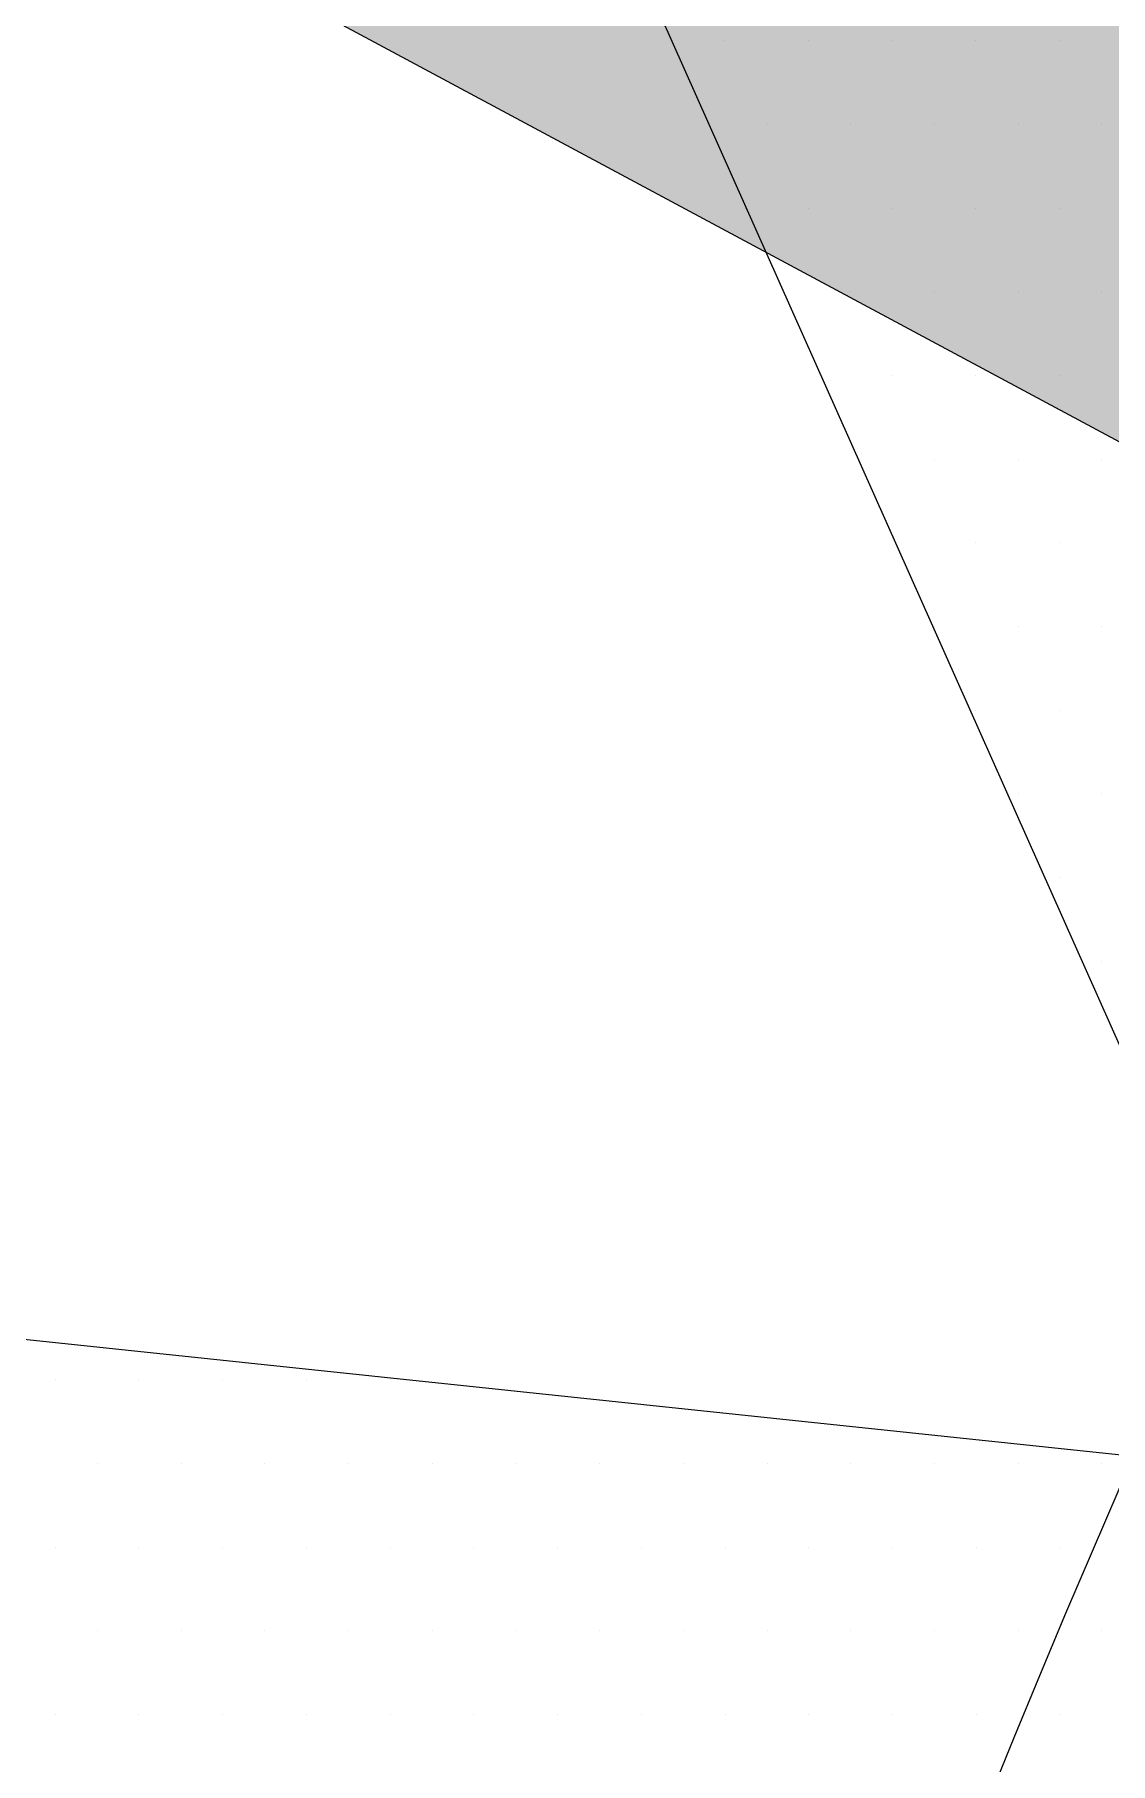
# Paper-space layout 'TOP_A1_00200_01-01-2017_MODELE' of a CAD drawing. Header units: metres. Extents: x 1274 to 2143, y 12 to 312.
# Drawn here: x 1527.391 to 1528.098, y 156.006 to 157.143 of the extents above; entities that cross this region are included whole.
import ezdxf

# ---------------------------------------------------------------- set-up
doc = ezdxf.new("R2010")
doc.units = ezdxf.units.M
doc.header["$LTSCALE"] = 2
doc.set_wipeout_variables(frame=1)
doc.linetypes.add('CACHEX2', pattern=[0.75, 0.5, -0.25])
for name, color, linetype in [('CARTOUCHE', 7, 'Continuous'), ('LOGO', 4, 'Continuous'), ('rosace', 7, 'Continuous')]:
    doc.layers.add(name, color=color, linetype=linetype)

# ---------------------------------------------------------------- blocks, each defined once
blk = doc.blocks.new('A$C715108E3')
at = {"layer": 'LOGO', "color": 131}
for p, q in [((-19.5277, -8.2855), (-19.5277, -8.2855)), ((-19.469, -8.2855), (-19.469, -8.2855)), ((-19.377, -8.2855), (-19.377, -8.2855)), ((-19.2852, -8.2855), (-19.2852, -8.2855)), ((-19.1941, -8.2855), (-19.1941, -8.2855)), ((-19.1019, -8.2855), (-19.1019, -8.2855)), ((-19.487, -8.3777), (-19.487, -8.3777)), ((-19.4228, -8.3777), (-19.4228, -8.3777)), ((-19.3313, -8.3777), (-19.3313, -8.3777)), ((-19.2395, -8.3777), (-19.2395, -8.3777)), ((-19.1476, -8.3777), (-19.1476, -8.3777)), ((-19.0562, -8.3777), (-19.0562, -8.3777)), ((-19.4464, -8.4692), (-19.4464, -8.4692)), ((-19.377, -8.4692), (-19.377, -8.4692)), ((-19.2852, -8.4692), (-19.2852, -8.4692)), ((-19.1941, -8.4692), (-19.1941, -8.4692)), ((-19.1019, -8.4692), (-19.1019, -8.4692)), ((-19.4055, -8.5607), (-19.4055, -8.5607)), ((-19.3313, -8.5607), (-19.3313, -8.5607)), ((-19.2395, -8.5607), (-19.2395, -8.5607)), ((-19.1476, -8.5607), (-19.1476, -8.5607)), ((-19.0562, -8.5607), (-19.0562, -8.5607)), ((-19.3639, -8.6529), (-19.3639, -8.6529)), ((-19.2852, -8.6529), (-19.2852, -8.6529)), ((-19.1941, -8.6529), (-19.1941, -8.6529)), ((-19.1019, -8.6529), (-19.1019, -8.6529)), ((-19.3231, -8.7445), (-19.3231, -8.7445)), ((-19.2395, -8.7445), (-19.2395, -8.7445)), ((-19.1476, -8.7445), (-19.1476, -8.7445)), ((-19.0562, -8.7445), (-19.0562, -8.7445)), ((-19.2826, -8.8356), (-19.2826, -8.8356)), ((-19.1941, -8.8356), (-19.1941, -8.8356)), ((-19.1019, -8.8356), (-19.1019, -8.8356)), ((-19.2417, -8.9282), (-19.2417, -8.9282)), ((-19.2395, -8.9282), (-19.2395, -8.9282)), ((-19.1476, -8.9282), (-19.1476, -8.9282)), ((-19.0562, -8.9282), (-19.0562, -8.9282)), ((-19.2009, -9.0196), (-19.2009, -9.0196)), ((-19.1941, -9.0196), (-19.1941, -9.0196)), ((-19.1019, -9.0196), (-19.1019, -9.0196)), ((-19.1596, -9.1109), (-19.1596, -9.1109)), ((-19.1476, -9.1109), (-19.1476, -9.1109)), ((-19.0562, -9.1109), (-19.0562, -9.1109)), ((-19.1188, -9.2033), (-19.1188, -9.2033)), ((-19.1019, -9.2033), (-19.1019, -9.2033)), ((-19.0781, -9.2946), (-19.0781, -9.2946)), ((-19.0562, -9.2946), (-19.0562, -9.2946)), ((-20.2026, -9.7535), (-20.2026, -9.7535)), ((-20.1113, -9.7535), (-20.1113, -9.7535)), ((-20.0195, -9.7535), (-20.0195, -9.7535)), ((-19.9275, -9.7535), (-19.9275, -9.7535)), ((-19.8354, -9.7535), (-19.8354, -9.7535)), ((-20.157, -9.8448), (-20.157, -9.8448)), ((-20.065, -9.8448), (-20.065, -9.8448)), ((-19.9737, -9.8448), (-19.9737, -9.8448)), ((-19.8817, -9.8448), (-19.8817, -9.8448)), ((-19.7897, -9.8448), (-19.7897, -9.8448)), ((-19.6979, -9.8448), (-19.6979, -9.8448)), ((-19.6068, -9.8448), (-19.6068, -9.8448)), ((-19.5146, -9.8448), (-19.5146, -9.8448)), ((-19.4228, -9.8448), (-19.4228, -9.8448)), ((-19.3317, -9.8448), (-19.3317, -9.8448)), ((-19.2397, -9.8448), (-19.2397, -9.8448)), ((-19.1476, -9.8448), (-19.1476, -9.8448)), ((-19.0564, -9.8448), (-19.0564, -9.8448)), ((-20.2026, -9.9374), (-20.2026, -9.9374)), ((-20.1113, -9.9374), (-20.1113, -9.9374)), ((-20.0195, -9.9374), (-20.0195, -9.9374)), ((-19.9275, -9.9374), (-19.9275, -9.9374)), ((-19.8354, -9.9374), (-19.8354, -9.9374)), ((-19.7444, -9.9374), (-19.7444, -9.9374)), ((-19.6525, -9.9374), (-19.6525, -9.9374)), ((-19.5605, -9.9374), (-19.5605, -9.9374)), ((-19.4689, -9.9374), (-19.4689, -9.9374)), ((-19.377, -9.9374), (-19.377, -9.9374)), ((-19.2852, -9.9374), (-19.2852, -9.9374)), ((-19.1939, -9.9374), (-19.1939, -9.9374)), ((-19.1019, -9.9374), (-19.1019, -9.9374)), ((-20.157, -10.0289), (-20.157, -10.0289)), ((-20.065, -10.0289), (-20.065, -10.0289)), ((-19.9737, -10.0289), (-19.9737, -10.0289)), ((-19.8817, -10.0289), (-19.8817, -10.0289)), ((-19.7897, -10.0289), (-19.7897, -10.0289)), ((-19.6979, -10.0289), (-19.6979, -10.0289)), ((-19.6068, -10.0289), (-19.6068, -10.0289)), ((-19.5146, -10.0289), (-19.5146, -10.0289)), ((-19.4228, -10.0289), (-19.4228, -10.0289)), ((-19.3317, -10.0289), (-19.3317, -10.0289)), ((-19.2397, -10.0289), (-19.2397, -10.0289)), ((-19.1476, -10.0289), (-19.1476, -10.0289)), ((-19.0564, -10.0289), (-19.0564, -10.0289)), ((-20.2026, -10.1201), (-20.2026, -10.1201)), ((-20.1113, -10.1201), (-20.1113, -10.1201)), ((-20.0195, -10.1201), (-20.0195, -10.1201)), ((-19.9275, -10.1201), (-19.9275, -10.1201)), ((-19.8354, -10.1201), (-19.8354, -10.1201)), ((-19.7444, -10.1201), (-19.7444, -10.1201)), ((-19.6525, -10.1201), (-19.6525, -10.1201)), ((-19.5605, -10.1201), (-19.5605, -10.1201)), ((-19.4689, -10.1201), (-19.4689, -10.1201)), ((-19.377, -10.1201), (-19.377, -10.1201)), ((-19.2852, -10.1201), (-19.2852, -10.1201)), ((-19.1939, -10.1201), (-19.1939, -10.1201)), ((-19.1019, -10.1201), (-19.1019, -10.1201))]:
    blk.add_line(p, q, dxfattribs=at)
blk.add_lwpolyline([(-13.4372, -9.6448), (-17.1584, -8.2441), (-18.0286, -7.9298), (-18.0526, -7.5674), (-19.5918, -4.1428), (-19.9715, -4.6917), (-20.3358, -5.3705), (-20.5244, -6.0493), (-18.8268, -9.8581), (-21.759, -9.5491), (-21.8471, -10.1027), (-21.9097, -10.8565), (-21.9352, -11.1957), (-19.0429, -11.5482), (-21.5982, -15.1374), (-21.3595, -15.879), (-21.1447, -16.5576), (-21.0193, -16.9601), (-20.5289, -16.3696), (-17.1333, -11.706), (-13.6302, -12.0681)], dxfattribs=at)
blk = doc.blocks.new('A$C581E6685')
at = {"layer": 'rosace'}
blk.add_hatch(color=32, dxfattribs=at).paths.add_polyline_path([(-39.8519, 24.2064), (-42.1559, 23.0023), (-56.2481, 30.5655)])
at = {"layer": 'rosace', "color": 32}
blk.add_lwpolyline([(-39.8519, 24.2064), (-42.1559, 23.0023), (-56.2481, 30.5655)], close=True, dxfattribs=at)
at = {"layer": 'rosace', "color": 32, "linetype": 'CACHEX2', "ltscale": 1.5}
blk.add_ellipse((-38.0538, 23.8138), major_axis=(-19.0311, -3.534), ratio=0.590567, dxfattribs=at)
at = {"layer": 'rosace', "color": 32}
blk.add_ellipse((-37.6144, 23.8499), major_axis=(-13.5768, -4.2839), ratio=0.791971, dxfattribs=at)
at = {"layer": 'CARTOUCHE'}
blk.add_blockref('A$C715108E3', (-31.6739, 36.3189), dxfattribs=at)
blk = doc.blocks.new('A$C4D68259D')
blk.add_wipeout([(0, 25.6223), (0.1652, 26.7367), (0.7383, 27.8861), (1.6708, 28.7909), (2.8466, 29.3316), (3.5435, 29.4509), (3.5435, 29.4509), (94.9287, 29.4623), (96.0552, 29.2902), (97.2167, 28.6987), (97.7035, 28.2661), (98.0951, 27.7798), (98.6162, 26.658), (98.7362, 26.0362), (98.7516, 25.8527), (98.7585, 3.8387), (98.5719, 2.6574), (98.0189, 1.5743), (97.5848, 1.0765), (97.1232, 0.6959), (95.9338, 0.1366), (95.4142, 0.0321), (95.1105, 0.0048), (3.7555, 0.0009), (2.7133, 0.169), (1.5147, 0.7841), (0.6714, 1.6707), (0.147, 2.7876), (0.0063, 3.6209)]).dxf.layer = 'CARTOUCHE'
at = {"layer": 'CARTOUCHE'}
blk.add_rational_spline([(0, 25.6223), (0, 14.7312), (0, 3.84), (0, 0), (3.84, 0), (49.3793, 0), (94.9185, 0), (98.7585, 0), (98.7585, 3.84), (98.7585, 14.7312), (98.7585, 25.6223), (98.7585, 29.4623), (94.9185, 29.4623), (49.3793, 29.4623), (3.84, 29.4623), (0, 29.4623), (0, 25.6223)], [1, 1, 1, 0.707106781187, 1, 1, 1, 0.707106781187, 1, 1, 1, 0.707106781187, 1, 1, 1, 0.707106781187, 1], degree=2, knots=[0, 0, 0, 1, 1, 2.570796, 2.570796, 3.570796, 3.570796, 5.141593, 5.141593, 6.141593, 6.141593, 7.712389, 7.712389, 8.712389, 8.712389, 10.283185, 10.283185, 10.283185], dxfattribs=at)
at = {"layer": 'CARTOUCHE', "xscale": 0.6, "yscale": 0.6, "zscale": 0.6}
blk.add_blockref('A$C581E6685', (37.2707, 1.3806), dxfattribs=at)

psp = doc.layouts.new('TOP_A1_00200_01-01-2017_MODELE')

# ---------------------------------------------------------------- block references
at = {"layer": 'rosace'}
psp.add_blockref('A$C4D68259D', (1521.2598, 138.9386), dxfattribs=at)

doc.saveas('drawing.dxf')
